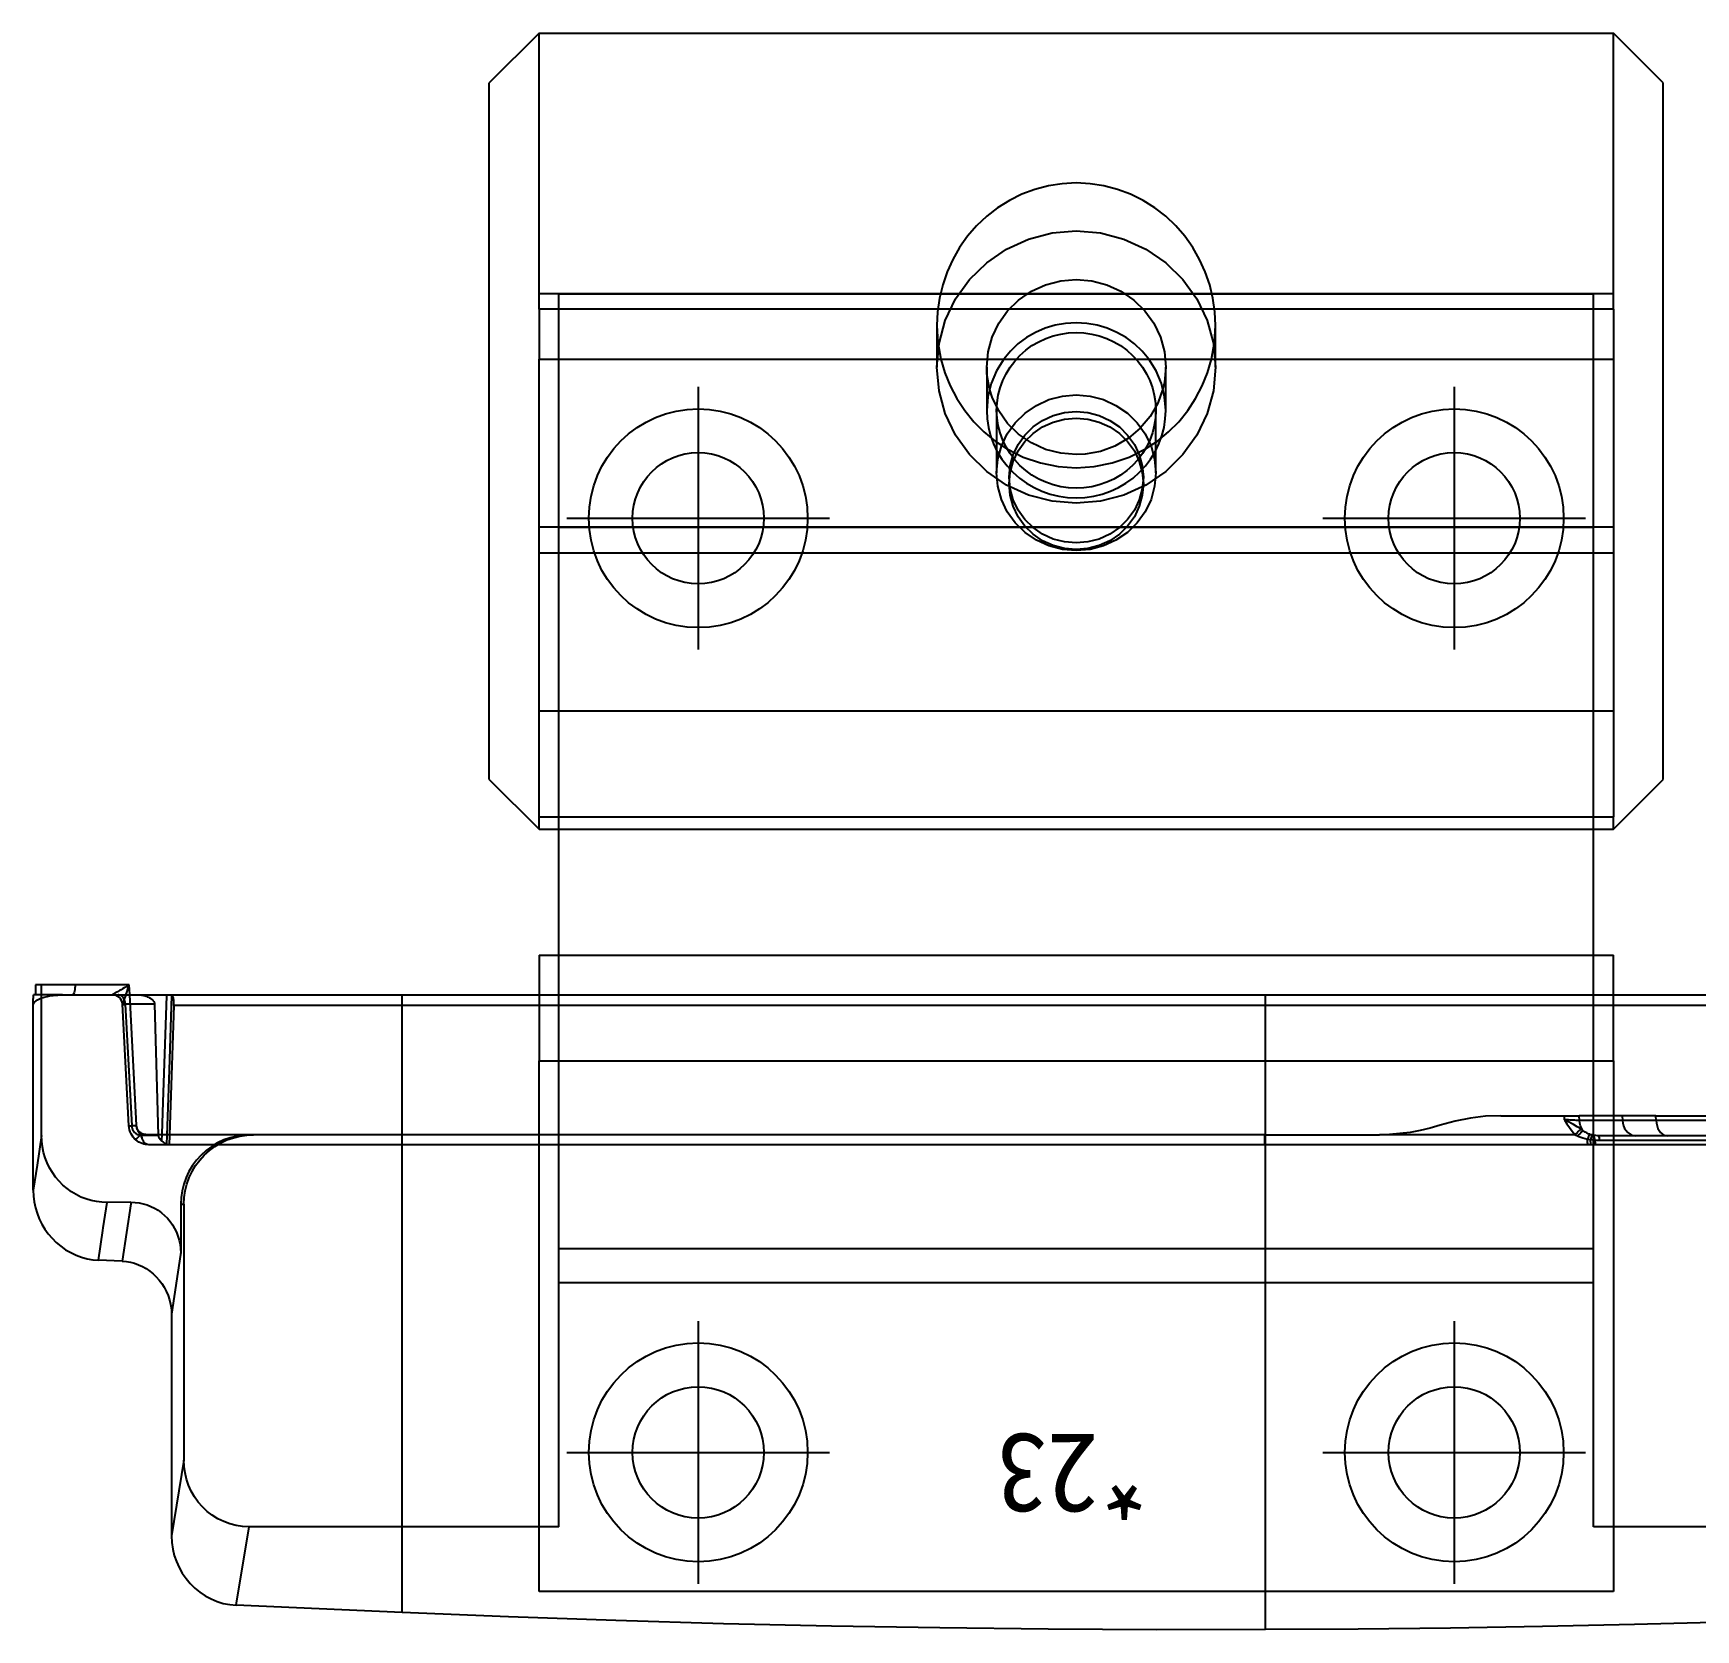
# Model space of a CAD drawing. Header units: millimetres. Extents: x 632 to 3922, y 1402 to 2001.
# Drawn here: x 3052.97 to 3094.76, y 1901.72 to 1941.84 of the extents above; entities that cross this region are included whole.
import ezdxf
from ezdxf.enums import TextEntityAlignment as Align
from ezdxf.lldxf.tags import DXFTag

# ---------------------------------------------------------------- set-up
doc = ezdxf.new("R2010")
doc.units = ezdxf.units.MM
for name, color, linetype in [('4', 4, 'Continuous'), ('7', 7, 'Continuous'), ('8', 8, 'Continuous'), ('CE', 1, 'CENTER'), ('H1', 2, 'HIDDEN')]:
    doc.layers.add(name, color=color, linetype=linetype)
doc.styles.add('JM_Standard', font='', dxfattribs={"height": 3})
doc.styles.get('JM_Standard').set_extended_font_data('DotumChe')
tags = doc.linetypes.add('CENTER', pattern=[2, 1.25, -0.25, 0.25, -0.25]).pattern_tags.tags
tags[10:11] = [DXFTag(74, 4), DXFTag(75, 0), DXFTag(340, '0'), DXFTag(46, 1.0), DXFTag(50, 0.0), DXFTag(44, 0.0), DXFTag(45, 0.0)]
tags[8:9] = [DXFTag(74, 4), DXFTag(75, 0), DXFTag(340, '0'), DXFTag(46, 1.0), DXFTag(50, 0.0), DXFTag(44, 0.0), DXFTag(45, 0.0)]
tags[6:7] = [DXFTag(74, 4), DXFTag(75, 0), DXFTag(340, '0'), DXFTag(46, 1.0), DXFTag(50, 0.0), DXFTag(44, 0.0), DXFTag(45, 0.0)]
tags[4:5] = [DXFTag(74, 4), DXFTag(75, 0), DXFTag(340, '0'), DXFTag(46, 1.0), DXFTag(50, 0.0), DXFTag(44, 0.0), DXFTag(45, 0.0)]
tags = doc.linetypes.add('HIDDEN', pattern=[0.375, 0.25, -0.125]).pattern_tags.tags
tags[6:7] = [DXFTag(74, 4), DXFTag(75, 0), DXFTag(340, '0'), DXFTag(46, 1.0), DXFTag(50, 0.0), DXFTag(44, 0.0), DXFTag(45, 0.0)]
tags[4:5] = [DXFTag(74, 4), DXFTag(75, 0), DXFTag(340, '0'), DXFTag(46, 1.0), DXFTag(50, 0.0), DXFTag(44, 0.0), DXFTag(45, 0.0)]

msp = doc.modelspace()

# ---------------------------------------------------------------- linework, layer by layer
at = {"layer": '7'}
for p, q in [((3065.685, 1941.843), (3064.435, 1940.593)), ((3065.685, 1941.843), (3092.685, 1941.843)), ((3065.685, 1934.909), (3065.685, 1941.843)), ((3092.685, 1934.909), (3092.685, 1941.843)), ((3093.935, 1940.593), (3092.685, 1941.843)), ((3064.435, 1923.093), (3064.435, 1940.593)), ((3093.935, 1923.093), (3093.935, 1940.593)), ((3092.685, 1934.909), (3065.685, 1934.909)), ((3065.685, 1934.909), (3065.685, 1933.655)), ((3066.185, 1933.655), (3066.185, 1934.909)), ((3092.185, 1933.655), (3092.185, 1934.909)), ((3092.685, 1934.909), (3092.685, 1933.655)), ((3065.685, 1933.655), (3092.685, 1933.655)), ((3065.685, 1922.154), (3065.685, 1933.655)), ((3092.685, 1933.655), (3092.685, 1922.154)), ((3064.435, 1923.093), (3065.685, 1921.843)), ((3092.685, 1921.843), (3093.935, 1923.093)), ((3065.685, 1921.843), (3065.685, 1922.154)), ((3065.685, 1922.154), (3066.185, 1922.154)), ((3066.185, 1917.677), (3066.185, 1922.154)), ((3066.185, 1922.154), (3092.185, 1922.154)), ((3092.185, 1917.677), (3092.185, 1922.154)), ((3092.185, 1922.154), (3092.685, 1922.154)), ((3092.685, 1921.843), (3092.685, 1922.154)), ((3065.685, 1921.843), (3066.185, 1921.843)), ((3092.185, 1921.843), (3092.685, 1921.843)), ((3065.685, 1918.678), (3066.185, 1918.678)), ((3065.685, 1918.678), (3065.685, 1917.677)), ((3092.185, 1918.678), (3092.685, 1918.678)), ((3092.685, 1917.677), (3092.685, 1918.678)), ((3054.027, 1917.928), (3053.03, 1917.928)), ((3055.384, 1917.928), (3054.027, 1917.928)), ((3052.973, 1912.768), (3052.973, 1917.426)), ((3053.711, 1917.677), (3052.983, 1917.677)), ((3053.711, 1917.677), (3062.241, 1917.677)), ((3062.241, 1917.677), (3083.944, 1917.677)), ((3083.944, 1917.677), (3102.386, 1917.677)), ((3056.447, 1909.654), (3056.447, 1904.083)), ((3062.241, 1902.155), (3058.075, 1902.337))]:
    msp.add_line(p, q, dxfattribs=at)
for points in [[(3053.03, 1917.928, 0), (3053.03, 1917.907, 0), (3053.03, 1917.886, 0), (3053.03, 1917.865, 0), (3053.03, 1917.845, 0), (3053.029, 1917.825, 0), (3053.029, 1917.806, 0), (3053.029, 1917.788, 0), (3053.028, 1917.771, 0), (3053.028, 1917.755, 0), (3053.027, 1917.74, 0), (3053.027, 1917.727, 0), (3053.026, 1917.715, 0), (3053.025, 1917.704, 0), (3053.025, 1917.699, 0)], [(3055.397, 1917.677, 0), (3055.384, 1917.928, 0)], [(3052.973, 1917.426, 0), (3053.004, 1917.497, 0), (3053.077, 1917.554, 0), (3053.165, 1917.595, 0), (3053.248, 1917.621, 0), (3053.32, 1917.639, 0), (3053.381, 1917.65, 0), (3053.433, 1917.658, 0), (3053.477, 1917.664, 0), (3053.516, 1917.668, 0), (3053.55, 1917.671, 0), (3053.581, 1917.673, 0), (3053.61, 1917.674, 0), (3053.636, 1917.675, 0), (3053.662, 1917.676, 0), (3053.686, 1917.677, 0), (3053.711, 1917.677, 0)], [(3052.973, 1917.426, 0), (3052.973, 1917.454, 0), (3052.974, 1917.481, 0), (3052.974, 1917.508, 0), (3052.974, 1917.533, 0), (3052.975, 1917.557, 0), (3052.975, 1917.578, 0), (3052.976, 1917.598, 0), (3052.977, 1917.615, 0), (3052.978, 1917.63, 0), (3052.978, 1917.642, 0), (3052.979, 1917.653, 0), (3052.98, 1917.662, 0), (3052.981, 1917.668, 0), (3052.982, 1917.673, 0), (3052.983, 1917.676, 0), (3052.983, 1917.677, 0)], [(3053.025, 1917.699, 0), (3053.025, 1917.696, 0), (3053.024, 1917.688, 0), (3053.023, 1917.683, 0), (3053.023, 1917.679, 0), (3053.022, 1917.677, 0), (3053.021, 1917.677, 0)], [(3052.973, 1912.768, 0), (3052.98, 1912.62, 0), (3052.998, 1912.473, 0), (3053.029, 1912.328, 0), (3053.071, 1912.187, 0), (3053.125, 1912.05, 0), (3053.19, 1911.918, 0), (3053.265, 1911.792, 0), (3053.35, 1911.672, 0), (3053.447, 1911.559, 0), (3053.552, 1911.454, 0), (3053.666, 1911.358, 0), (3053.787, 1911.273, 0), (3053.914, 1911.199, 0), (3054.048, 1911.136, 0), (3054.186, 1911.085, 0), (3054.328, 1911.047, 0), (3054.469, 1911.022, 0), (3054.611, 1911.01, 0)], [(3055.206, 1910.986, 0), (3054.611, 1911.01, 0)], [(3055.206, 1910.986, 0), (3055.313, 1910.977, 0), (3055.418, 1910.958, 0), (3055.522, 1910.931, 0), (3055.622, 1910.895, 0), (3055.72, 1910.85, 0), (3055.813, 1910.797, 0), (3055.902, 1910.737, 0), (3055.986, 1910.67, 0), (3056.066, 1910.594, 0), (3056.14, 1910.511, 0), (3056.207, 1910.422, 0), (3056.266, 1910.328, 0), (3056.318, 1910.227, 0), (3056.362, 1910.122, 0), (3056.398, 1910.014, 0), (3056.424, 1909.903, 0), (3056.437, 1909.821, 0), (3056.445, 1909.737, 0), (3056.447, 1909.654, 0)], [(3056.447, 1904.083, 0), (3056.455, 1903.916, 0), (3056.479, 1903.751, 0), (3056.518, 1903.59, 0), (3056.572, 1903.434, 0), (3056.639, 1903.284, 0), (3056.72, 1903.141, 0), (3056.814, 1903.007, 0), (3056.919, 1902.882, 0), (3057.036, 1902.767, 0), (3057.162, 1902.664, 0), (3057.298, 1902.573, 0), (3057.442, 1902.496, 0), (3057.593, 1902.433, 0), (3057.749, 1902.385, 0), (3057.91, 1902.353, 0), (3058.075, 1902.337, 0)], [(3083.944, 1901.724, 0), (3081.212, 1901.722, 0), (3078.482, 1901.736, 0), (3075.754, 1901.766, 0), (3073.032, 1901.812, 0), (3070.317, 1901.874, 0), (3067.613, 1901.952, 0), (3064.92, 1902.045, 0), (3062.241, 1902.155, 0)], [(3102.386, 1902.169, 0), (3100.11, 1902.072, 0), (3097.822, 1901.987, 0), (3095.525, 1901.914, 0), (3093.22, 1901.852, 0), (3090.908, 1901.802, 0), (3088.59, 1901.764, 0), (3086.268, 1901.738, 0), (3083.944, 1901.724, 0)]]:
    msp.add_polyline3d(points, dxfattribs=at)
for centre in [(3069.685, 1929.655), (3088.685, 1929.655)]:
    msp.add_circle(centre, 1.65, dxfattribs=at)
at = {"layer": '8'}
for p, q in [((3062.241, 1902.155), (3062.241, 1917.677)), ((3083.944, 1901.724), (3083.944, 1917.677))]:
    msp.add_line(p, q, dxfattribs=at)
for points in [[(3054.027, 1917.928, 0), (3054.026, 1917.884, 0), (3054.022, 1917.842, 0), (3054.017, 1917.802, 0), (3054.01, 1917.766, 0), (3054.001, 1917.735, 0), (3053.991, 1917.71, 0), (3053.979, 1917.692, 0), (3053.967, 1917.68, 0), (3053.954, 1917.677, 0)], [(3055.384, 1917.928, 0), (3055.382, 1917.926, 0), (3055.338, 1917.9, 0), (3055.294, 1917.873, 0), (3055.257, 1917.851, 0), (3055.219, 1917.829, 0), (3055.181, 1917.806, 0), (3055.143, 1917.784, 0), (3055.118, 1917.77, 0), (3055.093, 1917.755, 0), (3055.076, 1917.746, 0), (3055.06, 1917.737, 0), (3055.044, 1917.727, 0), (3055.031, 1917.72, 0), (3055.018, 1917.713, 0), (3055.01, 1917.708, 0), (3055.002, 1917.703, 0), (3054.995, 1917.699, 0), (3054.99, 1917.696, 0), (3054.985, 1917.693, 0), (3054.98, 1917.69, 0), (3054.975, 1917.687, 0), (3054.972, 1917.685, 0), (3054.97, 1917.683, 0), (3054.968, 1917.682, 0), (3054.966, 1917.68, 0), (3054.965, 1917.679, 0), (3054.965, 1917.678, 0), (3054.965, 1917.677, 0), (3054.966, 1917.677, 0), (3054.967, 1917.677, 0)], [(3055.307, 1917.677, 0), (3055.312, 1917.692, 0), (3055.326, 1917.735, 0), (3055.353, 1917.822, 0), (3055.383, 1917.925, 0), (3055.384, 1917.928, 0)]]:
    msp.add_polyline3d(points, dxfattribs=at)
at = {"layer": 'CE'}
for p, q in [((3069.685, 1932.955), (3069.685, 1926.355)), ((3088.685, 1932.955), (3088.685, 1926.355)), ((3066.385, 1929.655), (3072.985, 1929.655)), ((3085.385, 1929.655), (3091.985, 1929.655)), ((3069.685, 1909.479), (3069.685, 1902.879)), ((3088.685, 1909.479), (3088.685, 1902.879)), ((3066.385, 1906.179), (3072.985, 1906.179)), ((3085.385, 1906.179), (3091.985, 1906.179))]:
    msp.add_line(p, q, dxfattribs=at)
at = {"layer": 'H1'}
for p, q in [((3092.685, 1935.296), (3065.685, 1935.296)), ((3066.185, 1935.296), (3092.185, 1935.296)), ((3066.185, 1934.909), (3066.185, 1935.296)), ((3092.185, 1934.909), (3092.185, 1935.296)), ((3075.685, 1934.502), (3075.685, 1933.655)), ((3082.685, 1933.655), (3082.685, 1934.502)), ((3066.185, 1922.154), (3066.185, 1933.655)), ((3075.685, 1933.655), (3075.685, 1933.453)), ((3076.935, 1933.453), (3076.935, 1932.365)), ((3081.435, 1932.365), (3081.435, 1933.453)), ((3082.685, 1933.453), (3082.685, 1933.655)), ((3092.185, 1922.154), (3092.185, 1933.655)), ((3077.185, 1932.365), (3077.185, 1930.797)), ((3081.185, 1930.797), (3081.185, 1932.365)), ((3077.498, 1930.684), (3077.498, 1930.52)), ((3080.873, 1930.52), (3080.873, 1930.684)), ((3066.185, 1929.427), (3065.685, 1929.427)), ((3068.051, 1929.427), (3066.185, 1929.427)), ((3066.185, 1929.427), (3092.185, 1929.427)), ((3071.319, 1929.427), (3068.051, 1929.427)), ((3087.051, 1929.427), (3071.319, 1929.427)), ((3090.319, 1929.427), (3087.051, 1929.427)), ((3092.185, 1929.427), (3090.319, 1929.427)), ((3092.685, 1929.427), (3092.185, 1929.427)), ((3066.185, 1928.775), (3065.685, 1928.775)), ((3068.29, 1928.775), (3066.185, 1928.775)), ((3071.081, 1928.775), (3068.29, 1928.775)), ((3087.29, 1928.775), (3071.081, 1928.775)), ((3090.081, 1928.775), (3087.29, 1928.775)), ((3092.185, 1928.775), (3090.081, 1928.775)), ((3092.685, 1928.775), (3092.185, 1928.775)), ((3065.685, 1924.812), (3066.185, 1924.812)), ((3066.185, 1924.812), (3092.185, 1924.812)), ((3092.185, 1924.812), (3092.685, 1924.812)), ((3066.185, 1921.843), (3092.185, 1921.843)), ((3066.185, 1918.678), (3092.185, 1918.678)), ((3053.181, 1917.677), (3053.181, 1917.928)), ((3053.181, 1914.141), (3053.181, 1917.677)), ((3055.378, 1914.387), (3055.218, 1917.439)), ((3056.023, 1917.439), (3055.287, 1917.439)), ((3055.287, 1917.439), (3055.447, 1914.387)), ((3083.935, 1917.413), (3056.509, 1917.413)), ((3065.685, 1917.677), (3065.685, 1916.02)), ((3066.185, 1911.293), (3066.185, 1917.677)), ((3083.935, 1917.413), (3083.932, 1913.912)), ((3102.278, 1917.413), (3083.935, 1917.413)), ((3092.185, 1914.64), (3092.185, 1917.677)), ((3092.685, 1916.02), (3092.685, 1917.677)), ((3065.685, 1916.02), (3066.185, 1916.02)), ((3065.685, 1902.679), (3065.685, 1916.02)), ((3066.185, 1916.02), (3092.185, 1916.02)), ((3092.185, 1916.02), (3092.685, 1916.02)), ((3092.685, 1916.02), (3092.685, 1914.64)), ((3089.856, 1914.64), (3091.446, 1914.64)), ((3092.907, 1914.64), (3091.825, 1914.64)), ((3092.912, 1914.518), (3091.833, 1914.518)), ((3092.185, 1911.293), (3092.185, 1914.64)), ((3092.685, 1914.64), (3092.685, 1902.679)), ((3092.907, 1914.64), (3092.912, 1914.518)), ((3093.761, 1914.518), (3093.756, 1914.64)), ((3093.756, 1914.64), (3099.568, 1914.64)), ((3099.352, 1914.518), (3093.761, 1914.518)), ((3055.818, 1914.163), (3055.674, 1914.163)), ((3055.697, 1914.15), (3056.115, 1914.15)), ((3083.923, 1914.163), (3055.818, 1914.163)), ((3083.923, 1914.163), (3086.804, 1914.163)), ((3091.726, 1914.163), (3086.804, 1914.163)), ((3102.09, 1914.138), (3092.318, 1914.138)), ((3056.347, 1913.912), (3055.879, 1913.912)), ((3056.392, 1913.912), (3056.347, 1913.912)), ((3083.932, 1913.912), (3056.392, 1913.912)), ((3102.24, 1913.912), (3083.932, 1913.912)), ((3092.34, 1914.025), (3102.134, 1914.025)), ((3056.68, 1912.413), (3056.68, 1911.192)), ((3056.68, 1912.413), (3056.759, 1912.413)), ((3056.759, 1912.413), (3056.759, 1905.982)), ((3092.185, 1911.293), (3066.185, 1911.293)), ((3066.185, 1910.441), (3066.185, 1911.293)), ((3092.185, 1910.441), (3092.185, 1911.293)), ((3066.185, 1904.307), (3066.185, 1910.441)), ((3092.185, 1910.441), (3066.185, 1910.441)), ((3092.185, 1904.307), (3092.185, 1910.441)), ((3056.759, 1905.982), (3056.447, 1904.083)), ((3058.075, 1902.337), (3058.398, 1904.307)), ((3066.185, 1904.307), (3058.398, 1904.307)), ((3109.273, 1904.307), (3092.185, 1904.307)), ((3092.685, 1902.679), (3065.685, 1902.679))]:
    msp.add_line(p, q, dxfattribs=at)
for points in [[(3079.185, 1938.08, 0), (3078.835, 1938.062, 0), (3078.488, 1938.009, 0), (3078.149, 1937.92, 0), (3077.821, 1937.797, 0), (3077.507, 1937.642, 0), (3077.211, 1937.457, 0), (3076.936, 1937.243, 0), (3076.683, 1937.004, 0), (3076.456, 1936.742, 0), (3076.256, 1936.46, 0), (3076.084, 1936.16, 0), (3075.941, 1935.846, 0), (3075.83, 1935.52, 0), (3075.75, 1935.186, 0), (3075.701, 1934.845, 0), (3075.685, 1934.502, 0)], [(3082.685, 1934.502, 0), (3082.669, 1934.845, 0), (3082.621, 1935.186, 0), (3082.541, 1935.52, 0), (3082.429, 1935.846, 0), (3082.287, 1936.16, 0), (3082.115, 1936.46, 0), (3081.915, 1936.742, 0), (3081.687, 1937.004, 0), (3081.435, 1937.243, 0), (3081.16, 1937.457, 0), (3080.864, 1937.642, 0), (3080.55, 1937.797, 0), (3080.222, 1937.92, 0), (3079.883, 1938.009, 0), (3079.536, 1938.062, 0), (3079.185, 1938.08, 0)], [(3075.685, 1933.453, 0), (3075.739, 1934.048, 0), (3075.896, 1934.624, 0), (3076.154, 1935.165, 0), (3076.504, 1935.654, 0), (3076.936, 1936.076, 0), (3077.435, 1936.418, 0), (3077.988, 1936.67, 0), (3078.578, 1936.825, 0), (3079.185, 1936.877, 0), (3079.793, 1936.825, 0), (3080.382, 1936.67, 0), (3080.935, 1936.418, 0), (3081.435, 1936.076, 0), (3081.866, 1935.654, 0), (3082.216, 1935.165, 0), (3082.474, 1934.624, 0), (3082.632, 1934.048, 0), (3082.685, 1933.453, 0)], [(3076.935, 1933.453, 0), (3076.97, 1933.836, 0), (3077.071, 1934.206, 0), (3077.237, 1934.554, 0), (3077.462, 1934.868, 0), (3077.739, 1935.139, 0), (3078.06, 1935.359, 0), (3078.416, 1935.522, 0), (3078.795, 1935.621, 0), (3079.185, 1935.654, 0), (3079.576, 1935.621, 0), (3079.955, 1935.522, 0), (3080.31, 1935.359, 0), (3080.632, 1935.139, 0), (3080.909, 1934.868, 0), (3081.134, 1934.554, 0), (3081.3, 1934.206, 0), (3081.401, 1933.836, 0), (3081.435, 1933.453, 0)], [(3081.008, 1933.655, 0), (3080.84, 1933.856, 0), (3080.649, 1934.037, 0), (3080.438, 1934.193, 0), (3080.209, 1934.325, 0), (3079.966, 1934.429, 0), (3079.712, 1934.505, 0), (3079.45, 1934.55, 0), (3079.185, 1934.566, 0), (3078.92, 1934.55, 0), (3078.659, 1934.505, 0), (3078.405, 1934.429, 0), (3078.162, 1934.325, 0), (3077.933, 1934.193, 0), (3077.722, 1934.037, 0), (3077.531, 1933.856, 0), (3077.363, 1933.655, 0)], [(3075.685, 1934.502, 0), (3075.71, 1934.076, 0), (3075.785, 1933.655, 0)], [(3077.185, 1932.365, 0), (3077.195, 1932.557, 0), (3077.224, 1932.747, 0), (3077.271, 1932.933, 0), (3077.338, 1933.114, 0), (3077.421, 1933.287, 0), (3077.522, 1933.452, 0), (3077.639, 1933.606, 0), (3077.771, 1933.748, 0), (3077.917, 1933.877, 0), (3078.074, 1933.992, 0), (3078.243, 1934.09, 0), (3078.42, 1934.172, 0), (3078.605, 1934.237, 0), (3078.795, 1934.284, 0), (3078.989, 1934.312, 0), (3079.185, 1934.321, 0), (3079.381, 1934.312, 0), (3079.576, 1934.284, 0), (3079.766, 1934.237, 0), (3079.951, 1934.172, 0), (3080.128, 1934.09, 0), (3080.296, 1933.992, 0), (3080.454, 1933.877, 0), (3080.6, 1933.748, 0), (3080.731, 1933.606, 0), (3080.848, 1933.452, 0), (3080.949, 1933.287, 0), (3081.033, 1933.114, 0), (3081.099, 1932.933, 0), (3081.147, 1932.747, 0), (3081.176, 1932.557, 0), (3081.185, 1932.365, 0)], [(3082.586, 1933.655, 0), (3082.66, 1934.076, 0), (3082.685, 1934.502, 0)], [(3079.185, 1930.03, 0), (3078.578, 1930.082, 0), (3077.988, 1930.236, 0), (3077.435, 1930.489, 0), (3076.936, 1930.831, 0), (3076.504, 1931.253, 0), (3076.154, 1931.742, 0), (3075.896, 1932.283, 0), (3075.739, 1932.859, 0), (3075.685, 1933.453, 0)], [(3075.785, 1933.655, 0), (3075.885, 1933.312, 0), (3076.018, 1932.979, 0), (3076.184, 1932.661, 0), (3076.382, 1932.36, 0), (3076.609, 1932.08, 0), (3076.864, 1931.824, 0), (3077.145, 1931.595, 0), (3077.448, 1931.396, 0)], [(3077.363, 1933.655, 0), (3077.179, 1933.361, 0), (3077.045, 1933.043, 0), (3076.963, 1932.708, 0), (3076.935, 1932.365, 0)], [(3077.005, 1932.909, 0), (3076.942, 1933.288, 0), (3076.935, 1933.453, 0)], [(3082.685, 1933.453, 0), (3082.632, 1932.859, 0), (3082.474, 1932.283, 0), (3082.216, 1931.742, 0), (3081.866, 1931.253, 0), (3081.435, 1930.831, 0), (3080.935, 1930.489, 0), (3080.382, 1930.236, 0), (3079.793, 1930.082, 0), (3079.185, 1930.03, 0)], [(3080.923, 1931.396, 0), (3081.226, 1931.595, 0), (3081.507, 1931.824, 0), (3081.762, 1932.08, 0), (3081.989, 1932.36, 0), (3082.186, 1932.661, 0), (3082.352, 1932.979, 0), (3082.486, 1933.312, 0), (3082.586, 1933.655, 0)], [(3081.435, 1932.365, 0), (3081.408, 1932.708, 0), (3081.326, 1933.043, 0), (3081.192, 1933.361, 0), (3081.008, 1933.655, 0)], [(3081.435, 1933.453, 0), (3081.401, 1933.071, 0), (3081.365, 1932.909, 0)], [(3079.185, 1931.253, 0), (3078.795, 1931.286, 0), (3078.416, 1931.385, 0), (3078.06, 1931.547, 0), (3077.739, 1931.768, 0), (3077.462, 1932.039, 0), (3077.237, 1932.353, 0), (3077.071, 1932.701, 0), (3077.005, 1932.909, 0)], [(3081.365, 1932.909, 0), (3081.236, 1932.547, 0), (3081.044, 1932.213, 0), (3080.795, 1931.916, 0), (3080.498, 1931.666, 0), (3080.16, 1931.47, 0), (3079.794, 1931.335, 0), (3079.408, 1931.263, 0), (3079.185, 1931.253, 0)], [(3077.185, 1930.797, 0), (3077.216, 1931.137, 0), (3077.306, 1931.466, 0), (3077.453, 1931.775, 0), (3077.653, 1932.054, 0), (3077.9, 1932.296, 0), (3078.185, 1932.491, 0), (3078.501, 1932.635, 0), (3078.838, 1932.724, 0), (3079.185, 1932.753, 0), (3079.533, 1932.724, 0), (3079.869, 1932.635, 0), (3080.185, 1932.491, 0), (3080.471, 1932.296, 0), (3080.717, 1932.054, 0), (3080.917, 1931.775, 0), (3081.065, 1931.466, 0), (3081.155, 1931.137, 0), (3081.185, 1930.797, 0)], [(3076.935, 1932.365, 0), (3076.946, 1932.149, 0), (3076.979, 1931.936, 0), (3077.032, 1931.726, 0), (3077.107, 1931.523, 0), (3077.201, 1931.327, 0), (3077.315, 1931.142, 0), (3077.446, 1930.969, 0), (3077.594, 1930.809, 0), (3077.758, 1930.664, 0), (3077.935, 1930.535, 0), (3078.125, 1930.424, 0), (3078.324, 1930.332, 0), (3078.532, 1930.259, 0), (3078.746, 1930.206, 0), (3078.965, 1930.175, 0), (3079.185, 1930.164, 0)], [(3079.185, 1930.409, 0), (3078.989, 1930.418, 0), (3078.795, 1930.446, 0), (3078.605, 1930.493, 0), (3078.42, 1930.558, 0), (3078.243, 1930.64, 0), (3078.074, 1930.738, 0), (3077.917, 1930.853, 0), (3077.771, 1930.982, 0), (3077.639, 1931.124, 0), (3077.522, 1931.278, 0), (3077.421, 1931.443, 0), (3077.338, 1931.616, 0), (3077.271, 1931.797, 0), (3077.224, 1931.983, 0), (3077.195, 1932.173, 0), (3077.185, 1932.365, 0)], [(3077.498, 1930.684, 0), (3077.523, 1930.971, 0), (3077.6, 1931.249, 0), (3077.724, 1931.51, 0), (3077.893, 1931.745, 0), (3078.101, 1931.949, 0), (3078.342, 1932.114, 0), (3078.608, 1932.236, 0), (3078.892, 1932.31, 0), (3079.185, 1932.335, 0), (3079.478, 1932.31, 0), (3079.762, 1932.236, 0), (3080.029, 1932.114, 0), (3080.27, 1931.949, 0), (3080.478, 1931.745, 0), (3080.647, 1931.51, 0), (3080.771, 1931.249, 0), (3080.847, 1930.971, 0), (3080.873, 1930.684, 0)], [(3077.498, 1930.52, 0), (3077.523, 1930.806, 0), (3077.6, 1931.084, 0), (3077.724, 1931.345, 0), (3077.893, 1931.581, 0), (3078.101, 1931.784, 0), (3078.342, 1931.949, 0), (3078.608, 1932.071, 0), (3078.892, 1932.145, 0), (3079.185, 1932.17, 0), (3079.478, 1932.145, 0), (3079.762, 1932.071, 0), (3080.029, 1931.949, 0), (3080.27, 1931.784, 0), (3080.478, 1931.581, 0), (3080.647, 1931.345, 0), (3080.771, 1931.084, 0), (3080.847, 1930.806, 0), (3080.873, 1930.52, 0)], [(3079.185, 1930.164, 0), (3079.406, 1930.175, 0), (3079.624, 1930.206, 0), (3079.838, 1930.259, 0), (3080.046, 1930.332, 0), (3080.246, 1930.424, 0), (3080.435, 1930.535, 0), (3080.613, 1930.664, 0), (3080.776, 1930.809, 0), (3080.925, 1930.969, 0), (3081.056, 1931.142, 0), (3081.17, 1931.327, 0), (3081.264, 1931.523, 0), (3081.338, 1931.726, 0), (3081.392, 1931.936, 0), (3081.425, 1932.149, 0), (3081.435, 1932.365, 0)], [(3081.185, 1932.365, 0), (3081.176, 1932.173, 0), (3081.147, 1931.983, 0), (3081.099, 1931.797, 0), (3081.033, 1931.616, 0), (3080.949, 1931.443, 0), (3080.848, 1931.278, 0), (3080.731, 1931.124, 0), (3080.6, 1930.982, 0), (3080.454, 1930.853, 0), (3080.296, 1930.738, 0), (3080.128, 1930.64, 0), (3079.951, 1930.558, 0), (3079.766, 1930.493, 0), (3079.576, 1930.446, 0), (3079.381, 1930.418, 0), (3079.185, 1930.409, 0)], [(3077.448, 1931.396, 0), (3077.854, 1931.193, 0), (3078.284, 1931.045, 0), (3078.731, 1930.954, 0), (3079.185, 1930.924, 0), (3079.64, 1930.954, 0), (3080.087, 1931.045, 0), (3080.517, 1931.193, 0), (3080.923, 1931.396, 0)], [(3079.185, 1928.841, 0), (3078.838, 1928.87, 0), (3078.501, 1928.959, 0), (3078.185, 1929.103, 0), (3077.9, 1929.298, 0), (3077.653, 1929.539, 0), (3077.453, 1929.819, 0), (3077.306, 1930.128, 0), (3077.216, 1930.457, 0), (3077.185, 1930.797, 0)], [(3081.185, 1930.797, 0), (3081.155, 1930.457, 0), (3081.065, 1930.128, 0), (3080.917, 1929.819, 0), (3080.717, 1929.539, 0), (3080.471, 1929.298, 0), (3080.185, 1929.103, 0), (3079.869, 1928.959, 0), (3079.533, 1928.87, 0), (3079.185, 1928.841, 0)], [(3079.185, 1929.034, 0), (3078.892, 1929.059, 0), (3078.608, 1929.133, 0), (3078.342, 1929.255, 0), (3078.101, 1929.42, 0), (3077.893, 1929.623, 0), (3077.724, 1929.859, 0), (3077.6, 1930.12, 0), (3077.523, 1930.398, 0), (3077.498, 1930.684, 0)], [(3079.185, 1928.869, 0), (3078.892, 1928.894, 0), (3078.608, 1928.969, 0), (3078.342, 1929.09, 0), (3078.101, 1929.255, 0), (3077.893, 1929.459, 0), (3077.724, 1929.694, 0), (3077.6, 1929.955, 0), (3077.523, 1930.233, 0), (3077.498, 1930.52, 0)], [(3080.873, 1930.684, 0), (3080.847, 1930.398, 0), (3080.771, 1930.12, 0), (3080.647, 1929.859, 0), (3080.478, 1929.623, 0), (3080.27, 1929.42, 0), (3080.029, 1929.255, 0), (3079.762, 1929.133, 0), (3079.478, 1929.059, 0), (3079.185, 1929.034, 0)], [(3080.873, 1930.52, 0), (3080.847, 1930.233, 0), (3080.771, 1929.955, 0), (3080.647, 1929.694, 0), (3080.478, 1929.459, 0), (3080.27, 1929.255, 0), (3080.029, 1929.09, 0), (3079.762, 1928.969, 0), (3079.478, 1928.894, 0), (3079.185, 1928.869, 0)], [(3055.287, 1917.439, 0), (3055.282, 1917.482, 0), (3055.273, 1917.524, 0), (3055.258, 1917.562, 0), (3055.238, 1917.597, 0), (3055.215, 1917.626, 0), (3055.188, 1917.649, 0), (3055.158, 1917.666, 0), (3055.127, 1917.675, 0), (3055.105, 1917.677, 0)], [(3055.287, 1917.439, 0), (3055.276, 1917.439, 0), (3055.267, 1917.439, 0), (3055.258, 1917.44, 0), (3055.249, 1917.44, 0), (3055.242, 1917.441, 0), (3055.235, 1917.441, 0), (3055.229, 1917.442, 0), (3055.223, 1917.442, 0), (3055.22, 1917.443, 0), (3055.218, 1917.443, 0), (3055.217, 1917.444, 0)], [(3055.218, 1917.439, 0), (3055.217, 1917.444, 0)], [(3055.218, 1917.439, 0), (3055.218, 1917.439, 0), (3055.218, 1917.44, 0), (3055.219, 1917.44, 0), (3055.219, 1917.441, 0), (3055.22, 1917.442, 0), (3055.22, 1917.444, 0), (3055.221, 1917.445, 0), (3055.222, 1917.446, 0), (3055.223, 1917.45, 0), (3055.225, 1917.454, 0), (3055.227, 1917.459, 0), (3055.229, 1917.464, 0), (3055.233, 1917.472, 0), (3055.237, 1917.482, 0), (3055.237, 1917.484, 0), (3055.243, 1917.497, 0), (3055.248, 1917.51, 0), (3055.253, 1917.524, 0), (3055.259, 1917.539, 0), (3055.269, 1917.566, 0), (3055.279, 1917.593, 0), (3055.298, 1917.649, 0), (3055.307, 1917.677, 0)], [(3055.218, 1917.439, 0), (3055.222, 1917.438, 0), (3055.233, 1917.438, 0), (3055.251, 1917.438, 0), (3055.276, 1917.438, 0), (3055.287, 1917.439, 0)], [(3055.569, 1914.4, 0), (3055.397, 1917.677, 0)], [(3055.569, 1917.677, 0), (3055.631, 1917.675, 0), (3055.692, 1917.668, 0), (3055.752, 1917.657, 0), (3055.812, 1917.64, 0), (3055.84, 1917.63, 0), (3055.868, 1917.618, 0), (3055.896, 1917.604, 0), (3055.916, 1917.592, 0), (3055.935, 1917.579, 0), (3055.953, 1917.565, 0), (3055.97, 1917.549, 0), (3055.98, 1917.539, 0), (3055.988, 1917.529, 0), (3055.996, 1917.518, 0), (3056.004, 1917.506, 0), (3056.009, 1917.496, 0), (3056.013, 1917.486, 0), (3056.017, 1917.475, 0), (3056.02, 1917.465, 0), (3056.022, 1917.454, 0), (3056.022, 1917.446, 0), (3056.023, 1917.439, 0)], [(3056.023, 1917.439, 0), (3056.115, 1914.15, 0)], [(3056.205, 1914.007, 0), (3056.211, 1914.183, 0), (3056.238, 1914.984, 0), (3056.327, 1917.652, 0), (3056.328, 1917.677, 0)], [(3056.449, 1917.675, 0), (3056.448, 1917.65, 0), (3056.386, 1915.795, 0), (3056.323, 1913.92, 0)], [(3056.509, 1917.413, 0), (3056.45, 1915.651, 0), (3056.392, 1913.912, 0)], [(3056.509, 1917.413, 0), (3056.51, 1917.434, 0), (3056.51, 1917.455, 0), (3056.51, 1917.476, 0), (3056.51, 1917.497, 0), (3056.508, 1917.516, 0), (3056.507, 1917.535, 0), (3056.504, 1917.554, 0), (3056.501, 1917.572, 0), (3056.498, 1917.589, 0), (3056.494, 1917.604, 0), (3056.489, 1917.618, 0), (3056.485, 1917.631, 0), (3056.479, 1917.642, 0), (3056.474, 1917.652, 0), (3056.468, 1917.66, 0), (3056.461, 1917.667, 0), (3056.455, 1917.672, 0), (3056.449, 1917.675, 0)], [(3083.939, 1917.677, 0), (3083.939, 1917.673, 0), (3083.938, 1917.662, 0), (3083.937, 1917.643, 0), (3083.937, 1917.618, 0), (3083.936, 1917.587, 0), (3083.936, 1917.551, 0), (3083.935, 1917.512, 0), (3083.935, 1917.469, 0), (3083.935, 1917.426, 0), (3083.935, 1917.413, 0)], [(3089.856, 1914.64, 0), (3089.473, 1914.625, 0), (3089.093, 1914.581, 0), (3088.708, 1914.506, 0), (3088.33, 1914.401, 0)], [(3091.446, 1914.64, 0), (3091.447, 1914.62, 0)], [(3091.446, 1914.64, 0), (3091.485, 1914.64, 0), (3091.522, 1914.64, 0), (3091.559, 1914.64, 0), (3091.594, 1914.64, 0), (3091.629, 1914.64, 0), (3091.663, 1914.64, 0), (3091.695, 1914.64, 0), (3091.725, 1914.64, 0), (3091.753, 1914.64, 0), (3091.779, 1914.64, 0), (3091.803, 1914.64, 0), (3091.825, 1914.64, 0)], [(3091.447, 1914.62, 0), (3091.452, 1914.539, 0)], [(3091.452, 1914.539, 0), (3091.454, 1914.536, 0), (3091.516, 1914.438, 0), (3091.581, 1914.341, 0), (3091.65, 1914.249, 0), (3091.726, 1914.163, 0)], [(3091.833, 1914.518, 0), (3091.808, 1914.52, 0), (3091.782, 1914.521, 0), (3091.752, 1914.523, 0), (3091.72, 1914.525, 0), (3091.686, 1914.527, 0), (3091.661, 1914.528, 0), (3091.635, 1914.529, 0), (3091.597, 1914.531, 0), (3091.556, 1914.534, 0), (3091.515, 1914.536, 0), (3091.473, 1914.538, 0), (3091.452, 1914.539, 0)], [(3091.865, 1914.307, 0), (3091.776, 1914.363, 0), (3091.685, 1914.417, 0), (3091.631, 1914.447, 0), (3091.576, 1914.477, 0), (3091.516, 1914.507, 0), (3091.455, 1914.538, 0), (3091.452, 1914.539, 0)], [(3091.833, 1914.518, 0), (3091.825, 1914.64, 0)], [(3091.921, 1914.269, 0), (3091.885, 1914.325, 0), (3091.858, 1914.387, 0), (3091.84, 1914.454, 0), (3091.833, 1914.518, 0)], [(3093.756, 1914.64, 0), (3093.297, 1914.64, 0), (3092.907, 1914.64, 0)], [(3092.912, 1914.518, 0), (3092.92, 1914.449, 0), (3092.939, 1914.382, 0), (3092.966, 1914.32, 0), (3093.003, 1914.265, 0), (3093.047, 1914.218, 0), (3093.098, 1914.181, 0), (3093.153, 1914.155, 0), (3093.211, 1914.141, 0), (3093.253, 1914.138, 0)], [(3093.761, 1914.518, 0), (3093.302, 1914.518, 0), (3092.912, 1914.518, 0)], [(3093.761, 1914.518, 0), (3093.767, 1914.449, 0), (3093.782, 1914.382, 0), (3093.805, 1914.32, 0), (3093.834, 1914.265, 0), (3093.869, 1914.218, 0), (3093.91, 1914.181, 0), (3093.954, 1914.155, 0), (3094, 1914.141, 0), (3094.034, 1914.138, 0)], [(3053.181, 1914.141, 0), (3053.069, 1913.398, 0), (3052.973, 1912.768, 0)], [(3054.83, 1912.461, 0), (3054.695, 1912.466, 0), (3054.56, 1912.482, 0), (3054.427, 1912.509, 0), (3054.297, 1912.548, 0), (3054.17, 1912.597, 0), (3054.048, 1912.657, 0), (3053.932, 1912.727, 0), (3053.822, 1912.807, 0), (3053.718, 1912.895, 0), (3053.622, 1912.993, 0), (3053.534, 1913.098, 0), (3053.455, 1913.209, 0), (3053.384, 1913.329, 0), (3053.323, 1913.455, 0), (3053.273, 1913.585, 0), (3053.233, 1913.719, 0), (3053.204, 1913.858, 0), (3053.187, 1913.999, 0), (3053.181, 1914.141, 0)], [(3055.378, 1914.387, 0), (3055.38, 1914.387, 0), (3055.387, 1914.387, 0), (3055.398, 1914.387, 0), (3055.413, 1914.388, 0), (3055.431, 1914.388, 0), (3055.453, 1914.389, 0), (3055.477, 1914.39, 0), (3055.502, 1914.392, 0), (3055.528, 1914.393, 0), (3055.554, 1914.394, 0), (3055.569, 1914.395, 0)], [(3055.378, 1914.387, 0), (3055.381, 1914.387, 0), (3055.393, 1914.386, 0), (3055.411, 1914.387, 0), (3055.436, 1914.387, 0), (3055.447, 1914.387, 0)], [(3055.879, 1913.912, 0), (3055.837, 1913.913, 0), (3055.795, 1913.919, 0), (3055.753, 1913.928, 0), (3055.712, 1913.94, 0), (3055.671, 1913.957, 0), (3055.631, 1913.977, 0), (3055.592, 1914.002, 0), (3055.555, 1914.03, 0), (3055.52, 1914.063, 0), (3055.487, 1914.1, 0), (3055.458, 1914.14, 0), (3055.432, 1914.185, 0), (3055.411, 1914.232, 0), (3055.394, 1914.282, 0), (3055.383, 1914.334, 0), (3055.378, 1914.387, 0)], [(3055.447, 1914.387, 0), (3055.451, 1914.354, 0), (3055.459, 1914.322, 0), (3055.471, 1914.292, 0), (3055.486, 1914.266, 0), (3055.503, 1914.242, 0), (3055.521, 1914.222, 0), (3055.539, 1914.205, 0), (3055.558, 1914.192, 0), (3055.577, 1914.18, 0), (3055.595, 1914.171, 0), (3055.613, 1914.164, 0), (3055.631, 1914.158, 0), (3055.648, 1914.154, 0), (3055.665, 1914.152, 0), (3055.681, 1914.15, 0), (3055.697, 1914.15, 0)], [(3055.508, 1914.076, 0), (3055.512, 1914.071, 0), (3055.528, 1914.055, 0)], [(3055.528, 1914.055, 0), (3055.533, 1914.053, 0), (3055.541, 1914.054, 0), (3055.552, 1914.059, 0), (3055.566, 1914.067, 0), (3055.581, 1914.078, 0), (3055.599, 1914.091, 0), (3055.617, 1914.106, 0), (3055.636, 1914.123, 0), (3055.654, 1914.142, 0), (3055.672, 1914.161, 0), (3055.674, 1914.163, 0)], [(3055.528, 1914.055, 0), (3055.539, 1914.044, 0)], [(3055.569, 1914.395, 0), (3055.569, 1914.4, 0)], [(3055.818, 1914.163, 0), (3055.797, 1914.164, 0), (3055.775, 1914.166, 0), (3055.754, 1914.171, 0), (3055.733, 1914.178, 0), (3055.713, 1914.186, 0), (3055.694, 1914.196, 0), (3055.675, 1914.208, 0), (3055.658, 1914.221, 0), (3055.645, 1914.233, 0), (3055.633, 1914.245, 0), (3055.621, 1914.259, 0), (3055.611, 1914.273, 0), (3055.602, 1914.288, 0), (3055.594, 1914.303, 0), (3055.587, 1914.318, 0), (3055.581, 1914.334, 0), (3055.576, 1914.35, 0), (3055.573, 1914.367, 0), (3055.57, 1914.383, 0), (3055.569, 1914.4, 0)], [(3055.674, 1914.163, 0), (3055.663, 1914.174, 0), (3055.652, 1914.186, 0), (3055.635, 1914.208, 0), (3055.62, 1914.231, 0), (3055.606, 1914.257, 0), (3055.594, 1914.283, 0), (3055.584, 1914.31, 0), (3055.577, 1914.337, 0), (3055.572, 1914.366, 0), (3055.569, 1914.395, 0)], [(3055.704, 1914.093, 0), (3055.703, 1914.095, 0), (3055.693, 1914.117, 0), (3055.687, 1914.132, 0), (3055.68, 1914.147, 0), (3055.674, 1914.163, 0)], [(3055.879, 1913.912, 0), (3055.847, 1913.915, 0), (3055.817, 1913.927, 0), (3055.788, 1913.945, 0), (3055.762, 1913.97, 0), (3055.74, 1914.001, 0), (3055.721, 1914.037, 0), (3055.708, 1914.077, 0), (3055.7, 1914.119, 0), (3055.697, 1914.15, 0)], [(3056.115, 1914.15, 0), (3056.116, 1914.138, 0), (3056.117, 1914.127, 0), (3056.12, 1914.116, 0), (3056.124, 1914.104, 0), (3056.128, 1914.094, 0), (3056.133, 1914.084, 0), (3056.139, 1914.074, 0), (3056.146, 1914.064, 0), (3056.154, 1914.054, 0), (3056.163, 1914.043, 0), (3056.173, 1914.034, 0), (3056.188, 1914.02, 0), (3056.205, 1914.007, 0)], [(3058.431, 1914.163, 0), (3058.259, 1914.154, 0), (3058.089, 1914.129, 0), (3057.923, 1914.087, 0), (3057.761, 1914.03, 0), (3057.606, 1913.956, 0), (3057.458, 1913.868, 0), (3057.32, 1913.766, 0), (3057.193, 1913.65, 0), (3057.077, 1913.523, 0), (3056.975, 1913.385, 0), (3056.887, 1913.238, 0), (3056.813, 1913.083, 0), (3056.755, 1912.921, 0), (3056.713, 1912.754, 0), (3056.688, 1912.584, 0), (3056.68, 1912.413, 0)], [(3056.759, 1912.413, 0), (3056.768, 1912.584, 0), (3056.793, 1912.754, 0), (3056.835, 1912.921, 0), (3056.893, 1913.083, 0), (3056.966, 1913.238, 0), (3057.055, 1913.385, 0), (3057.157, 1913.523, 0), (3057.272, 1913.65, 0), (3057.4, 1913.766, 0), (3057.538, 1913.868, 0), (3057.685, 1913.956, 0), (3057.84, 1914.03, 0), (3058.002, 1914.087, 0), (3058.169, 1914.129, 0), (3058.339, 1914.154, 0), (3058.51, 1914.163, 0)], [(3083.927, 1913.912, 0), (3083.926, 1913.915, 0), (3083.926, 1913.927, 0), (3083.925, 1913.945, 0), (3083.924, 1913.97, 0), (3083.924, 1914.001, 0), (3083.923, 1914.037, 0), (3083.923, 1914.077, 0), (3083.923, 1914.119, 0), (3083.923, 1914.163, 0)], [(3088.33, 1914.401, 0), (3088.082, 1914.329, 0), (3087.832, 1914.269, 0), (3087.575, 1914.222, 0), (3087.317, 1914.189, 0), (3087.061, 1914.169, 0), (3086.804, 1914.163, 0)], [(3091.865, 1914.307, 0), (3091.848, 1914.288, 0), (3091.828, 1914.266, 0), (3091.803, 1914.24, 0), (3091.775, 1914.211, 0), (3091.745, 1914.182, 0), (3091.726, 1914.163, 0)], [(3091.726, 1914.163, 0), (3091.788, 1914.132, 0)], [(3091.921, 1914.269, 0), (3091.906, 1914.255, 0), (3091.888, 1914.236, 0), (3091.865, 1914.212, 0), (3091.839, 1914.185, 0), (3091.811, 1914.156, 0), (3091.788, 1914.132, 0)], [(3091.788, 1914.132, 0), (3091.816, 1914.119, 0), (3091.868, 1914.098, 0), (3091.921, 1914.08, 0), (3091.975, 1914.065, 0), (3092.031, 1914.052, 0)], [(3091.921, 1914.269, 0), (3091.893, 1914.289, 0), (3091.865, 1914.307, 0)], [(3092.094, 1914.172, 0), (3092.054, 1914.187, 0), (3092.015, 1914.206, 0), (3091.977, 1914.228, 0), (3091.941, 1914.254, 0), (3091.921, 1914.269, 0)], [(3092.094, 1914.172, 0), (3092.086, 1914.161, 0), (3092.075, 1914.143, 0), (3092.063, 1914.12, 0), (3092.048, 1914.091, 0), (3092.033, 1914.057, 0), (3092.031, 1914.052, 0)], [(3092.054, 1913.912, 0), (3092.049, 1913.915, 0), (3092.045, 1913.927, 0), (3092.041, 1913.945, 0), (3092.037, 1913.97, 0), (3092.034, 1914.001, 0), (3092.032, 1914.037, 0), (3092.031, 1914.052, 0)], [(3092.031, 1914.052, 0), (3092.11, 1914.039, 0)], [(3092.149, 1914.156, 0), (3092.121, 1914.163, 0), (3092.094, 1914.172, 0)], [(3092.149, 1914.156, 0), (3092.147, 1914.153, 0), (3092.146, 1914.148, 0), (3092.143, 1914.142, 0), (3092.141, 1914.135, 0), (3092.138, 1914.127, 0), (3092.134, 1914.117, 0), (3092.131, 1914.107, 0), (3092.127, 1914.095, 0), (3092.123, 1914.082, 0), (3092.119, 1914.069, 0), (3092.115, 1914.055, 0), (3092.11, 1914.039, 0)], [(3092.175, 1914.15, 0), (3092.149, 1914.156, 0)], [(3092.213, 1914.029, 0), (3092.21, 1914.047, 0), (3092.207, 1914.064, 0), (3092.204, 1914.081, 0), (3092.2, 1914.096, 0), (3092.196, 1914.109, 0), (3092.192, 1914.121, 0), (3092.188, 1914.131, 0), (3092.184, 1914.139, 0), (3092.179, 1914.146, 0), (3092.175, 1914.15, 0)], [(3092.175, 1914.15, 0), (3092.18, 1914.145, 0), (3092.184, 1914.138, 0), (3092.189, 1914.13, 0), (3092.193, 1914.119, 0), (3092.197, 1914.107, 0), (3092.201, 1914.093, 0), (3092.203, 1914.083, 0), (3092.206, 1914.072, 0), (3092.208, 1914.06, 0), (3092.21, 1914.045, 0), (3092.213, 1914.029, 0)], [(3092.175, 1914.15, 0), (3092.175, 1914.15, 0)], [(3092.318, 1914.138, 0), (3092.283, 1914.138, 0), (3092.248, 1914.14, 0), (3092.211, 1914.144, 0), (3092.175, 1914.15, 0)], [(3092.34, 1914.025, 0), (3092.337, 1914.059, 0), (3092.334, 1914.088, 0), (3092.33, 1914.111, 0), (3092.326, 1914.127, 0), (3092.321, 1914.136, 0), (3092.318, 1914.138, 0)], [(3056.205, 1914.007, 0), (3056.213, 1914.001, 0), (3056.222, 1913.995, 0), (3056.23, 1913.989, 0), (3056.238, 1913.982, 0), (3056.246, 1913.976, 0), (3056.255, 1913.969, 0), (3056.265, 1913.962, 0), (3056.274, 1913.955, 0), (3056.282, 1913.948, 0), (3056.289, 1913.943, 0), (3056.296, 1913.939, 0), (3056.302, 1913.934, 0), (3056.308, 1913.931, 0), (3056.312, 1913.927, 0), (3056.317, 1913.925, 0), (3056.32, 1913.922, 0), (3056.323, 1913.92, 0)], [(3056.323, 1913.92, 0), (3056.335, 1913.914, 0), (3056.347, 1913.912, 0)], [(3092.11, 1914.039, 0), (3092.213, 1914.029, 0)], [(3092.135, 1913.912, 0), (3092.133, 1913.912, 0), (3092.131, 1913.914, 0), (3092.129, 1913.918, 0), (3092.127, 1913.923, 0), (3092.125, 1913.929, 0), (3092.123, 1913.937, 0), (3092.121, 1913.946, 0), (3092.119, 1913.956, 0), (3092.117, 1913.967, 0), (3092.116, 1913.979, 0), (3092.114, 1913.993, 0), (3092.113, 1914.007, 0), (3092.111, 1914.023, 0), (3092.11, 1914.039, 0)], [(3092.257, 1913.912, 0), (3092.253, 1913.912, 0), (3092.249, 1913.915, 0), (3092.245, 1913.918, 0), (3092.242, 1913.922, 0), (3092.238, 1913.928, 0), (3092.235, 1913.935, 0), (3092.231, 1913.944, 0), (3092.228, 1913.953, 0), (3092.225, 1913.964, 0), (3092.222, 1913.976, 0), (3092.219, 1913.988, 0), (3092.217, 1914.001, 0), (3092.215, 1914.014, 0), (3092.213, 1914.029, 0)], [(3092.213, 1914.029, 0), (3092.34, 1914.025, 0)], [(3092.213, 1914.029, 0), (3092.215, 1914.016, 0), (3092.217, 1914.004, 0), (3092.219, 1913.992, 0), (3092.221, 1913.981, 0), (3092.224, 1913.967, 0), (3092.228, 1913.955, 0), (3092.232, 1913.944, 0), (3092.236, 1913.934, 0), (3092.24, 1913.926, 0), (3092.244, 1913.92, 0), (3092.248, 1913.915, 0), (3092.253, 1913.913, 0), (3092.257, 1913.912, 0)], [(3054.611, 1911.01, 0), (3054.723, 1911.752, 0), (3054.734, 1911.819, 0), (3054.83, 1912.461, 0)], [(3055.43, 1912.465, 0), (3054.83, 1912.461, 0)], [(3055.43, 1912.465, 0), (3055.424, 1912.428, 0), (3055.206, 1910.986, 0)], [(3055.43, 1912.465, 0), (3055.533, 1912.461, 0), (3055.635, 1912.449, 0), (3055.736, 1912.428, 0), (3055.834, 1912.399, 0), (3055.93, 1912.362, 0), (3056.022, 1912.316, 0), (3056.111, 1912.263, 0), (3056.194, 1912.203, 0), (3056.273, 1912.136, 0), (3056.346, 1912.062, 0), (3056.412, 1911.983, 0), (3056.472, 1911.898, 0), (3056.526, 1911.807, 0), (3056.572, 1911.712, 0), (3056.61, 1911.613, 0), (3056.64, 1911.512, 0), (3056.662, 1911.407, 0), (3056.675, 1911.3, 0), (3056.68, 1911.192, 0)], [(3056.68, 1911.192, 0), (3056.674, 1911.155, 0), (3056.447, 1909.654, 0)], [(3058.398, 1904.307, 0), (3058.234, 1904.315, 0), (3058.072, 1904.34, 0), (3057.913, 1904.382, 0), (3057.76, 1904.439, 0), (3057.613, 1904.511, 0), (3057.474, 1904.598, 0), (3057.345, 1904.697, 0), (3057.226, 1904.809, 0), (3057.119, 1904.932, 0), (3057.026, 1905.065, 0), (3056.945, 1905.205, 0), (3056.879, 1905.353, 0), (3056.826, 1905.505, 0), (3056.789, 1905.662, 0), (3056.767, 1905.821, 0), (3056.759, 1905.982, 0)]]:
    msp.add_polyline3d(points, dxfattribs=at)
for centre, radius in [((3069.685, 1929.655), 2.75), ((3088.685, 1929.655), 2.75), ((3069.685, 1906.179), 2.75), ((3088.685, 1906.179), 2.75), ((3069.685, 1906.179), 1.65), ((3088.685, 1906.179), 1.65)]:
    msp.add_circle(centre, radius, dxfattribs=at)
msp.add_arc((3054.967, 1917.426), 0.251, 4.1383, 90, dxfattribs=at)

# ---------------------------------------------------------------- texts
at = {"layer": '4', "style": 'JM_Standard'}
msp.add_text('*23', height=2, rotation=180, dxfattribs=at).set_placement((3079.101, 1905.577), align=Align.MIDDLE)

doc.saveas('drawing.dxf')
